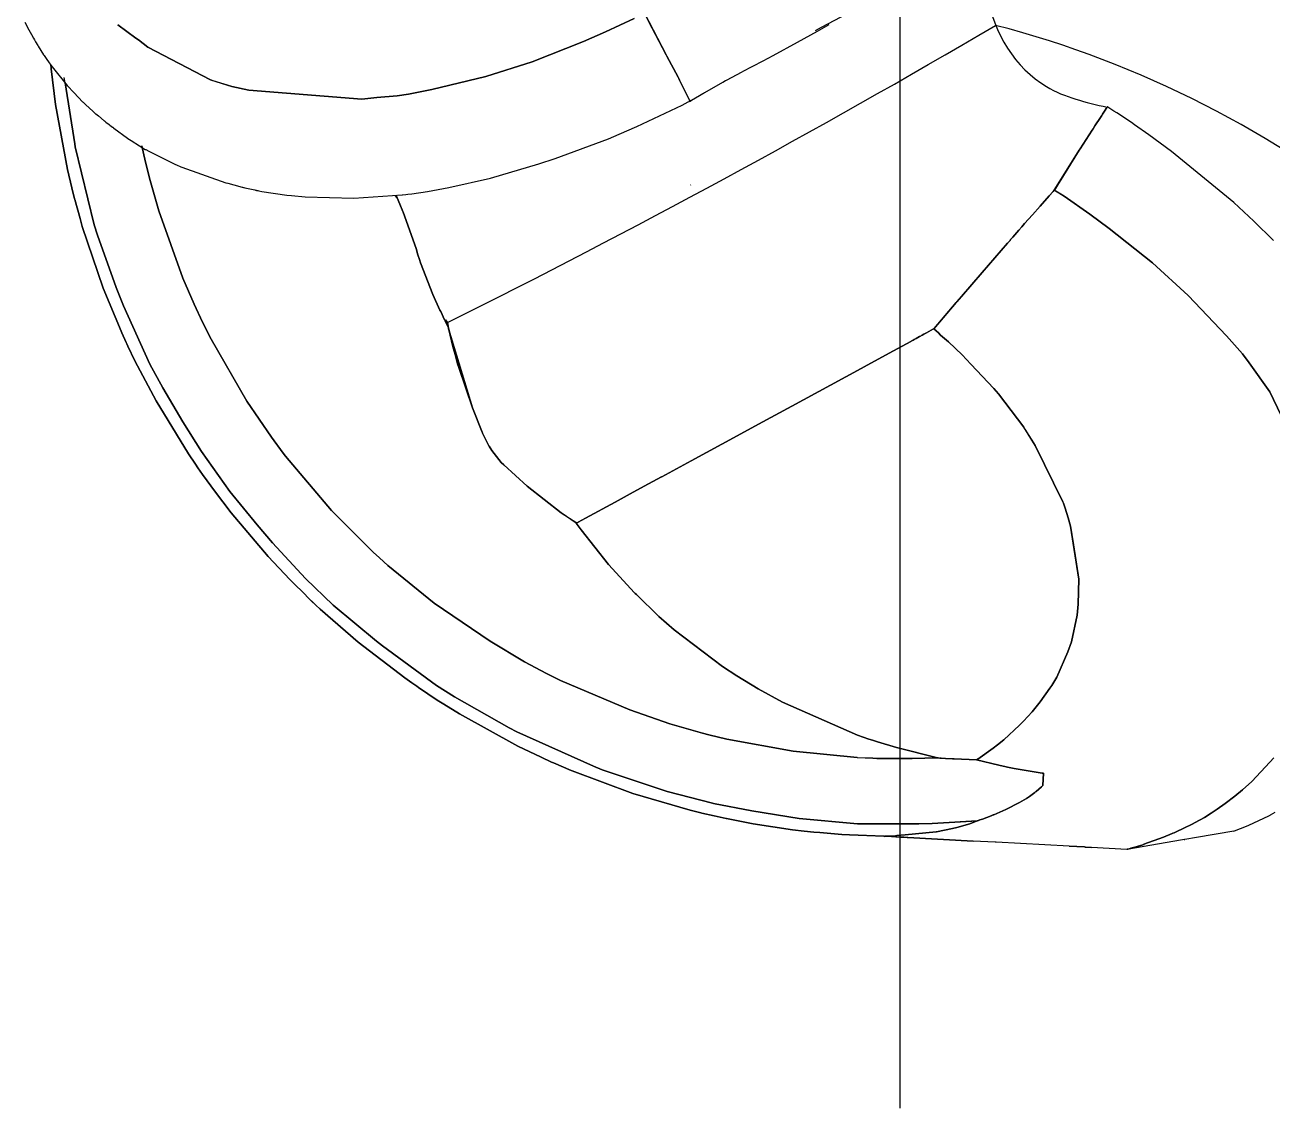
# Model space of a CAD drawing. Header units: millimetres. Extents: x -6.2 to 6.2, y -6.2 to 6.2.
# Drawn here: x -4.8 to 2.04, y -6.17 to -0.23 of the extents above; entities that cross this region are included whole.
import ezdxf

# ---------------------------------------------------------------- set-up
doc = ezdxf.new("R2010")
doc.units = ezdxf.units.MM
doc.linetypes.add('ACAD_ISO04W100', pattern=[30, 24, -3, 0, -3])
doc.linetypes.add('CENTER', pattern=[50.8, 31.75, -6.35, 6.35, -6.35])
doc.layers.add('中心线', color=2, linetype='ACAD_ISO04W100')
doc.layers.add('轮廓', color=4, linetype='Continuous')

msp = doc.modelspace()

# ---------------------------------------------------------------- linework, layer by layer
at = {"layer": '中心线', "linetype": 'CENTER', "ltscale": 0.2}
msp.add_line((0, -6.1727), (0, 6.1727), dxfattribs=at)
at = {"layer": '轮廓'}
for points in [[(-0.1696, -0.1008), (-0.1696, -0.1008), (-0.1696, -0.1008), (-0.1696, -0.1008), (-0.1696, -0.1008), (-0.1696, -0.1008), (-0.1704, -0.102), (-0.1714, -0.1022), (-0.1934, -0.1152), (-0.201, -0.1185), (-0.2183, -0.1297), (-0.2183, -0.1297), (-0.4328, -0.2437), (-0.4671, -0.2619)], [(-4.291, -0.2284), (-4.1928, -0.3015), (-4.1789, -0.3112), (-4.1263, -0.3507), (-3.7828, -0.5308), (-3.6669, -0.5662), (-3.5738, -0.5874), (-2.9529, -0.6363), (-2.8701, -0.6278), (-2.7592, -0.6174), (-2.6978, -0.6086), (-2.5682, -0.5837), (-2.2722, -0.5112), (-2.0193, -0.431), (-1.7363, -0.3202), (-1.6158, -0.2665), (-1.4589, -0.1941)], [(-1.4589, -0.1941), (-1.6158, -0.2665), (-1.7363, -0.3202), (-2.0193, -0.431), (-2.2722, -0.5112), (-2.5682, -0.5837), (-2.6978, -0.6086), (-2.7592, -0.6174), (-2.8701, -0.6278), (-2.9529, -0.6363), (-3.5738, -0.5874), (-3.6669, -0.5662), (-3.7688, -0.5354), (-3.7828, -0.5308), (-4.1263, -0.3507), (-4.1789, -0.3112), (-4.1928, -0.3015), (-4.291, -0.2284)], [(-1.1527, -0.6468), (-1.1547, -0.6411), (-1.1666, -0.6198), (-1.176, -0.6012), (-1.1853, -0.5825), (-1.2103, -0.5331), (-1.215, -0.5238), (-1.2184, -0.5163), (-1.2795, -0.4001), (-1.2828, -0.3926), (-1.2828, -0.3926), (-1.3814, -0.2079), (-1.3832, -0.2031), (-1.403, -0.166), (-1.4041, -0.1652)], [(-1.403, -0.166), (-1.3832, -0.2031), (-1.3814, -0.2079), (-1.3814, -0.2079), (-1.4032, -0.165), (-1.2828, -0.3926), (-1.2828, -0.3926), (-1.2795, -0.4001), (-1.2184, -0.5163), (-1.215, -0.5238), (-1.2103, -0.5331), (-1.1853, -0.5825), (-1.176, -0.6012), (-1.1666, -0.6198), (-1.1547, -0.6411), (-1.1527, -0.6468)], [(-4.8011, -0.2148), (-4.7797, -0.2557), (-4.7586, -0.2946), (-4.7558, -0.2992), (-4.7545, -0.301), (-4.7486, -0.3112), (-4.7443, -0.3185), (-4.7428, -0.3213), (-4.7311, -0.3416), (-4.7284, -0.3452), (-4.6987, -0.3927), (-4.6949, -0.3971), (-4.689, -0.4073), (-4.685, -0.4127), (-4.6675, -0.437), (-4.6514, -0.4595), (-4.5695, -0.5609), (-4.5318, -0.6019), (-4.4847, -0.6505), (-4.4824, -0.6521), (-4.4689, -0.665), (-4.4274, -0.7044), (-4.4132, -0.7161), (-4.412, -0.7169), (-4.3978, -0.7286), (-4.3668, -0.7546), (-4.3656, -0.7554), (-4.3645, -0.7562), (-4.3597, -0.7604), (-4.3574, -0.7621), (-4.3398, -0.7752), (-4.3396, -0.7762), (-4.3373, -0.7778), (-4.3362, -0.7786), (-4.3209, -0.7902), (-4.3188, -0.7908), (-4.3175, -0.7926), (-4.3163, -0.7934), (-4.3128, -0.7958), (-4.2393, -0.8499), (-4.236, -0.8514), (-4.236, -0.8514), (-4.2269, -0.8569), (-4.2188, -0.8625), (-4.1718, -0.8928), (-4.1411, -0.9118), (-4.1378, -0.9132), (-4.1221, -0.9216), (-3.9761, -0.9954), (-3.9706, -0.9975), (-3.9465, -1.0075), (-3.9409, -1.0105), (-3.6996, -1.0949), (-3.6889, -1.0981), (-3.6547, -1.1073), (-3.6089, -1.1195), (-3.6079, -1.1194), (-3.6025, -1.1214), (-3.6005, -1.1211), (-3.5952, -1.1222), (-3.5941, -1.123), (-3.5402, -1.1348), (-3.5371, -1.1353), (-3.5369, -1.1363), (-3.5359, -1.1361), (-3.5349, -1.1359), (-3.5349, -1.1359), (-3.5349, -1.1359), (-3.534, -1.1358), (-3.534, -1.1358), (-3.534, -1.1358), (-3.5328, -1.1366), (-3.5328, -1.1366), (-3.5318, -1.1364), (-3.5318, -1.1364), (-3.5307, -1.1372), (-3.5244, -1.1381), (-3.5181, -1.1391), (-3.5023, -1.1424), (-3.3637, -1.1626), (-3.3398, -1.1655), (-3.2635, -1.1724), (-2.9973, -1.1792), (-2.7322, -1.1619), (-2.7303, -1.1616), (-2.7124, -1.1595), (-2.7004, -1.1584), (-2.6795, -1.1557), (-2.5923, -1.1434), (-2.4753, -1.1217), (-2.247, -1.0693), (-1.9825, -0.9912), (-1.8922, -0.962), (-1.6006, -0.8537), (-1.5409, -0.829), (-1.4439, -0.7865), (-1.1956, -0.6686), (-1.163, -0.6517), (-1.1527, -0.6468), (-1.1527, -0.6468), (-1.1527, -0.6468)], [(-0.8653, -0.4855), (-0.752, -0.4259), (-0.6973, -0.396), (-0.5639, -0.3237), (-0.4528, -0.2625), (-0.389, -0.2268)], [(-4.6594, -0.4488), (-4.6577, -0.4637), (-4.6575, -0.4708), (-4.6333, -0.6655), (-4.5683, -1.0227), (-4.5447, -1.1221), (-4.5287, -1.1842), (-4.5281, -1.1872), (-4.4985, -1.2916), (-4.4868, -1.3353), (-4.3712, -1.6743), (-4.2738, -1.91), (-4.2691, -1.9193), (-4.2457, -1.9711), (-4.2422, -1.9796), (-4.236, -1.9917), (-4.1974, -2.0722), (-4.0814, -2.2924), (-3.9043, -2.5831), (-3.8659, -2.6393), (-3.8523, -2.6592), (-3.8276, -2.6954), (-3.8021, -2.7306), (-3.762, -2.7854), (-3.6706, -2.9064), (-3.4669, -3.1457), (-3.3482, -3.272), (-3.3112, -3.3091), (-3.2866, -3.3332), (-3.2312, -3.3884), (-3.2045, -3.4132), (-3.1813, -3.4355), (-2.9737, -3.6162), (-2.7179, -3.8117), (-2.6795, -3.8395), (-2.6519, -3.8579), (-2.6414, -3.8652), (-2.539, -3.9335), (-2.5025, -3.9565), (-2.417, -4.0095), (-2.0964, -4.1865), (-1.9689, -4.2473), (-1.9124, -4.2739), (-1.9025, -4.2782), (-1.8048, -4.3199), (-1.7993, -4.322), (-1.4667, -4.4461), (-1.152, -4.5378), (-1.1222, -4.5458), (-1.0935, -4.5529), (-1.0872, -4.5538), (-1.0205, -4.5695), (-0.954, -4.5841), (-0.953, -4.584), (-0.8057, -4.6128), (-0.5909, -4.645), (-0.5265, -4.653), (-0.4739, -4.6579), (-0.4398, -4.661), (-0.3192, -4.6712), (-0.2781, -4.6741), (-0.0879, -4.6812)], [(-0.0889, -4.6814), (-0.2781, -4.6741), (-0.3192, -4.6712), (-0.4398, -4.661), (-0.4739, -4.6579), (-0.5265, -4.653), (-0.5909, -4.645), (-0.8057, -4.6128), (-0.953, -4.584), (-0.954, -4.5841), (-1.0205, -4.5695), (-1.0872, -4.5538), (-1.0935, -4.5529), (-1.152, -4.5378), (-1.4667, -4.4461), (-1.7993, -4.322), (-1.8048, -4.3199), (-1.9025, -4.2782), (-1.9124, -4.2739), (-1.9689, -4.2473), (-2.0964, -4.1865), (-2.417, -4.0095), (-2.5025, -3.9565), (-2.539, -3.9335), (-2.6414, -3.8652), (-2.6519, -3.8579), (-2.6795, -3.8395), (-2.7179, -3.8117), (-2.9737, -3.6162), (-3.1813, -3.4355), (-3.2045, -3.4132), (-3.2266, -3.3917), (-3.2312, -3.3884), (-3.2866, -3.3332), (-3.3112, -3.3091), (-3.3482, -3.272), (-3.4669, -3.1457), (-3.6706, -2.9064), (-3.762, -2.7854), (-3.8021, -2.7306), (-3.8276, -2.6954), (-3.8523, -2.6592), (-3.8659, -2.6393), (-3.9043, -2.5831), (-4.0814, -2.2924), (-4.1974, -2.0722), (-4.236, -1.9917), (-4.2422, -1.9796), (-4.2457, -1.9711), (-4.2691, -1.9193), (-4.2738, -1.91), (-4.3712, -1.6743), (-4.4868, -1.3353), (-4.4985, -1.2916), (-4.5281, -1.1872), (-4.5287, -1.1842), (-4.5447, -1.1221), (-4.5683, -1.0227), (-4.6333, -0.6655), (-4.6575, -0.4708), (-4.6577, -0.4637), (-4.6594, -0.4488)], [(0.4231, -4.5962), (0.4231, -4.5962), (0.1749, -4.6115), (0.1021, -4.6132), (-0.2339, -4.6136), (-0.554, -4.5837), (-0.8133, -4.5411), (-1.0235, -4.5009), (-1.0287, -4.4998), (-1.2786, -4.4363), (-1.6338, -4.3161), (-1.6828, -4.2974), (-2.102, -4.1083), (-2.1445, -4.0863), (-2.4445, -3.9168), (-2.5431, -3.853), (-2.8391, -3.6371), (-2.8722, -3.6104), (-3.1101, -3.4128), (-3.2619, -3.2659), (-3.4425, -3.0713), (-3.5279, -2.9726), (-3.6779, -2.7899), (-3.8334, -2.5706), (-3.9342, -2.4076), (-4.0445, -2.2199), (-4.116, -2.0903), (-4.2608, -1.7706), (-4.2998, -1.6699), (-4.4023, -1.3823), (-4.4215, -1.3258), (-4.5254, -0.8973), (-4.5254, -0.8973), (-4.5282, -0.8816), (-4.5812, -0.5467), (-4.5852, -0.5179)], [(-4.5812, -0.5467), (-4.5282, -0.8816), (-4.5254, -0.8973), (-4.4215, -1.3258), (-4.4023, -1.3823), (-4.2998, -1.6699), (-4.2608, -1.7706), (-4.116, -2.0903), (-4.0445, -2.2199), (-3.9342, -2.4076), (-3.8334, -2.5706), (-3.6779, -2.7899), (-3.5279, -2.9726), (-3.4425, -3.0713), (-3.2619, -3.2659), (-3.1101, -3.4128), (-2.8722, -3.6104), (-2.8391, -3.6371), (-2.5431, -3.853), (-2.4445, -3.9168), (-2.1445, -4.0863), (-2.102, -4.1083), (-1.6828, -4.2974), (-1.6338, -4.3161), (-1.2786, -4.4363), (-1.0287, -4.4998), (-1.0235, -4.5009), (-0.8133, -4.5411), (-0.554, -4.5837), (-0.2339, -4.6136), (0.1021, -4.6132), (0.1749, -4.6115), (0.424, -4.596)], [(-1.1527, -0.6468), (-1.1527, -0.6468), (-1.1527, -0.6468), (-1.1527, -0.6468), (-1.1517, -0.6467), (-1.1443, -0.6423), (-1.1012, -0.6164), (-1.0819, -0.6049), (-1.0791, -0.6034), (-1.0771, -0.603), (-1.0763, -0.6019), (-1.0763, -0.6019), (-1.0753, -0.6017), (-1.0726, -0.6002), (-1.0718, -0.5991), (-0.972, -0.5429), (-0.9573, -0.5342), (-0.9563, -0.534), (-0.9535, -0.5325), (-0.8663, -0.4857)], [(0.8473, -1.1339), (0.8534, -1.1227), (0.8701, -1.0964), (0.8701, -1.0964), (0.8709, -1.0952), (0.8717, -1.0941), (0.8717, -1.0941), (0.8455, -1.1353), (0.9827, -0.9171), (0.9874, -0.9092), (1.0535, -0.8062), (1.0584, -0.7992), (1.0678, -0.7833), (1.0982, -0.7373), (1.1055, -0.7269), (1.1102, -0.719), (1.1102, -0.719), (1.1214, -0.7018), (1.134, -0.6813), (1.1358, -0.6799), (1.1357, -0.679), (1.1366, -0.6788), (1.1366, -0.6788), (1.1365, -0.6778), (1.1365, -0.6778), (1.1365, -0.6778), (1.1365, -0.6778)], [(1.1365, -0.6778), (1.1365, -0.6778), (1.1365, -0.6778), (1.1365, -0.6778), (1.1365, -0.6778), (1.1366, -0.6788), (1.1366, -0.6788), (1.1357, -0.679), (1.1358, -0.6799), (1.134, -0.6813), (1.1214, -0.7018), (1.1102, -0.719), (1.1102, -0.719), (1.1055, -0.7269), (1.0982, -0.7373), (1.0678, -0.7833), (1.0584, -0.7992), (1.0535, -0.8062), (0.9874, -0.9092), (0.9827, -0.9171), (0.8717, -1.0941), (0.8709, -1.0952), (0.8701, -1.0964), (0.8701, -1.0964), (0.8701, -1.0964), (0.8701, -1.0964), (0.8677, -1.0999), (0.8465, -1.1351)], [(2.0478, -1.4117), (1.9409, -1.3067), (1.8304, -1.2043), (1.4886, -0.9244), (1.3636, -0.8317), (1.285, -0.7775), (1.2686, -0.7652), (1.1883, -0.7123), (1.1722, -0.702), (1.1664, -0.6979), (1.1399, -0.6802), (1.1365, -0.6778)], [(-4.1597, -0.8927), (-4.1581, -0.9016), (-4.1439, -0.9651), (-4.1182, -1.0702), (-4.0662, -1.2499), (-3.9342, -1.6186), (-3.8723, -1.762), (-3.8265, -1.8606), (-3.7796, -1.9539), (-3.5838, -2.293), (-3.4494, -2.4907), (-3.3851, -2.5788), (-3.3721, -2.5948), (-3.1193, -2.8945), (-2.8914, -3.1214), (-2.8562, -3.1537), (-2.8103, -3.1954), (-2.5555, -3.4023), (-2.2496, -3.6113), (-2.0603, -3.7232), (-1.9403, -3.7873), (-1.8635, -3.8256), (-1.4835, -3.988), (-1.263, -4.0639), (-1.0845, -4.1147), (-1.0492, -4.1247), (-0.9516, -4.1481), (-0.5875, -4.2149), (-0.2352, -4.2492), (-0.1492, -4.2534), (-0.1288, -4.2538), (0.0654, -4.2551), (0.2048, -4.2509)], [(0.2048, -4.2509), (0.0654, -4.2551), (-0.1288, -4.2538), (-0.1492, -4.2534), (-0.234, -4.2501), (-0.2352, -4.2492), (-0.5875, -4.2149), (-0.9516, -4.1481), (-1.0492, -4.1247), (-1.0845, -4.1147), (-1.263, -4.0639), (-1.4835, -3.988), (-1.8635, -3.8256), (-1.9403, -3.7873), (-2.0603, -3.7232), (-2.2496, -3.6113), (-2.5555, -3.4023), (-2.8103, -3.1954), (-2.8562, -3.1537), (-2.8914, -3.1214), (-3.1193, -2.8945), (-3.3721, -2.5948), (-3.3851, -2.5788), (-3.4494, -2.4907), (-3.5838, -2.293), (-3.7796, -1.9539), (-3.8265, -1.8606), (-3.8723, -1.762), (-3.9342, -1.6186), (-4.0662, -1.2499), (-4.1182, -1.0702), (-4.1439, -0.9651), (-4.1581, -0.9016), (-4.1597, -0.8927)], [(0.8717, -1.0941), (0.8709, -1.0952), (0.8701, -1.0964), (0.8701, -1.0964), (0.8534, -1.1227), (0.8473, -1.1339), (0.8465, -1.1351)], [(-1.1487, -1.1071), (-1.1495, -1.1083)], [(0.8455, -1.1353), (0.8447, -1.1364), (0.8447, -1.1364), (0.8396, -1.1424), (0.8396, -1.1424), (0.8167, -1.1678), (0.7676, -1.2231), (0.7253, -1.2712), (0.6828, -1.3183), (0.6669, -1.3374), (0.6508, -1.3554), (0.6179, -1.3937), (0.6085, -1.4035), (0.6077, -1.4047), (0.606, -1.407), (0.605, -1.4072), (0.6052, -1.4081), (0.6052, -1.4081), (0.6042, -1.4083), (0.6044, -1.4093), (0.6044, -1.4093), (0.6044, -1.4093), (0.6034, -1.4095), (0.6026, -1.4106), (0.6028, -1.4116), (0.596, -1.4189), (0.5899, -1.4251), (0.5883, -1.4274), (0.4491, -1.588), (0.337, -1.7184), (0.3108, -1.7484), (0.3074, -1.7521), (0.3074, -1.7521), (0.1847, -1.8966), (0.1838, -1.8978)], [(0.1864, -1.8953), (0.3074, -1.7521), (0.3108, -1.7484), (0.337, -1.7184), (0.4491, -1.588), (0.5883, -1.4274), (0.5899, -1.4251), (0.596, -1.4189), (0.6028, -1.4116), (0.6026, -1.4106), (0.6034, -1.4095), (0.6044, -1.4093), (0.6044, -1.4093), (0.6044, -1.4093), (0.6042, -1.4083), (0.6052, -1.4081), (0.6052, -1.4081), (0.605, -1.4072), (0.606, -1.407), (0.6077, -1.4047), (0.6085, -1.4035), (0.6179, -1.3937), (0.6508, -1.3554), (0.6669, -1.3374), (0.6828, -1.3183), (0.7253, -1.2712), (0.7676, -1.2231), (0.8167, -1.1678), (0.8396, -1.1424), (0.8396, -1.1424), (0.8447, -1.1364), (0.8447, -1.1364), (0.8455, -1.1353), (0.8473, -1.1339)], [(2.2972, -2.8035), (2.0286, -2.2416), (1.9153, -2.0829), (1.8774, -2.0348), (1.7906, -1.9343), (1.5792, -1.7147), (1.3841, -1.5348), (1.1467, -1.3462), (1.0404, -1.2674), (0.8991, -1.1685), (0.8455, -1.1353), (0.8455, -1.1353), (0.8455, -1.1353)], [(0.8465, -1.1351), (0.8991, -1.1685), (1.0404, -1.2674), (1.1467, -1.3462), (1.3841, -1.5348), (1.5792, -1.7147), (1.7906, -1.9343), (1.8774, -2.0348), (1.9153, -2.0829), (2.0286, -2.2416), (2.2972, -2.8035)], [(0.8465, -1.1351), (0.8991, -1.1685)], [(-2.7591, -1.1768), (-2.7602, -1.176), (-2.7694, -1.1644)], [(-2.4778, -1.8908), (-2.4797, -1.8861), (-2.4937, -1.8581), (-2.4941, -1.8561), (-2.4954, -1.8543), (-2.4954, -1.8543), (-2.4954, -1.8543), (-2.4954, -1.8543), (-2.4954, -1.8543), (-2.4956, -1.8534), (-2.4956, -1.8534), (-2.4956, -1.8534), (-2.4956, -1.8534), (-2.4973, -1.8496), (-2.4988, -1.8468), (-2.5199, -1.8018), (-2.5244, -1.7935), (-2.5639, -1.708), (-2.6311, -1.534), (-2.6362, -1.5167), (-2.645, -1.4898), (-2.6552, -1.455), (-2.7266, -1.2574), (-2.7284, -1.2527), (-2.7446, -1.2129), (-2.7599, -1.178), (-2.7654, -1.1637)], [(-2.7654, -1.1637), (-2.7599, -1.178), (-2.7446, -1.2129), (-2.7284, -1.2527), (-2.7266, -1.2574), (-2.6552, -1.455), (-2.645, -1.4898), (-2.6362, -1.5167), (-2.6311, -1.534), (-2.5639, -1.708), (-2.5244, -1.7935), (-2.5199, -1.8018), (-2.4988, -1.8468), (-2.4973, -1.8496), (-2.4956, -1.8534), (-2.4956, -1.8534), (-2.4956, -1.8534), (-2.4956, -1.8534), (-2.4954, -1.8543)], [(-2.4785, -1.8869), (-2.4937, -1.8469), (-2.4838, -1.8625)], [(-2.4954, -1.8543), (-2.4954, -1.8543), (-2.4954, -1.8543), (-2.4954, -1.8543), (-2.4941, -1.8561), (-2.4937, -1.8581), (-2.4797, -1.8861), (-2.4795, -1.8871), (-2.4778, -1.8908), (-2.4778, -1.8908)], [(-2.4838, -1.8625), (-2.4775, -1.8928), (-2.4766, -1.8977), (-2.4689, -1.9299), (-2.4689, -1.9299), (-2.4689, -1.9299)], [(-2.4212, -2.1083), (-2.4278, -2.0881), (-2.4399, -2.0426), (-2.4513, -2.0009), (-2.4515, -1.9999), (-2.4537, -1.9932), (-2.4687, -1.9309), (-2.4687, -1.9309), (-2.4692, -1.9279), (-2.4696, -1.9259), (-2.4701, -1.923), (-2.4701, -1.923), (-2.4701, -1.923), (-2.4704, -1.921), (-2.4704, -1.921), (-2.472, -1.9182), (-2.4721, -1.9173), (-2.4728, -1.9133), (-2.4732, -1.9113), (-2.4733, -1.9104), (-2.4764, -1.8987), (-2.4764, -1.8987), (-2.4766, -1.8977), (-2.4768, -1.8967), (-2.4775, -1.8928), (-2.4778, -1.8908), (-2.4785, -1.8869)], [(-1.7781, -2.9626), (-1.8591, -2.9058), (-2.0453, -2.7599), (-2.1745, -2.6436), (-2.1879, -2.6307), (-2.2403, -2.5638), (-2.2545, -2.5409), (-2.2558, -2.5391), (-2.2679, -2.5169), (-2.2915, -2.4693), (-2.2917, -2.4683), (-2.2917, -2.4683), (-2.2934, -2.4645), (-2.3464, -2.3307), (-2.4212, -2.1083), (-2.4278, -2.0881), (-2.4399, -2.0426), (-2.4513, -2.0009), (-2.4515, -1.9999), (-2.4537, -1.9932), (-2.4687, -1.9309), (-2.4687, -1.9309), (-2.4692, -1.9279), (-2.4696, -1.9259), (-2.4701, -1.923), (-2.4701, -1.923), (-2.4701, -1.923), (-2.4704, -1.921), (-2.4704, -1.921), (-2.472, -1.9182), (-2.4721, -1.9173), (-2.4728, -1.9133), (-2.4732, -1.9113), (-2.4733, -1.9104), (-2.4764, -1.8987), (-2.4764, -1.8987), (-2.4766, -1.8977), (-2.4768, -1.8967), (-2.4768, -1.8967), (-2.4768, -1.8967), (-2.4769, -1.8958), (-2.4771, -1.8948), (-2.4775, -1.8928), (-2.4776, -1.8918), (-2.4776, -1.8918), (-2.4778, -1.8908)], [(-2.4778, -1.8908), (-2.4776, -1.8918), (-2.4776, -1.8918), (-2.4775, -1.8928), (-2.4768, -1.8967), (-2.3464, -2.3307), (-2.4768, -1.8967), (-2.4766, -1.8977), (-2.4764, -1.8987), (-2.4764, -1.8987), (-2.4733, -1.9104), (-2.4732, -1.9113), (-2.4728, -1.9133), (-2.4721, -1.9173), (-2.472, -1.9182), (-2.4704, -1.921), (-2.4704, -1.921), (-2.4701, -1.923), (-2.4701, -1.923), (-2.4701, -1.923), (-2.4696, -1.9259), (-2.4692, -1.9279), (-2.4687, -1.9309), (-2.4687, -1.9309), (-2.4537, -1.9932), (-2.4515, -1.9999), (-2.4513, -2.0009), (-2.4399, -2.0426), (-2.4212, -2.1083), (-2.3464, -2.3307), (-2.2934, -2.4645), (-2.2917, -2.4683)], [(-2.4768, -1.8967), (-2.4769, -1.8958), (-2.4771, -1.8948), (-2.4768, -1.8967), (-2.4766, -1.8977), (-2.4764, -1.8987), (-2.4764, -1.8987), (-2.4733, -1.9104), (-2.4732, -1.9113), (-2.4728, -1.9133), (-2.4721, -1.9173), (-2.472, -1.9182), (-2.4704, -1.921), (-2.4704, -1.921), (-2.4701, -1.923), (-2.4701, -1.923), (-2.4701, -1.923), (-2.4696, -1.9259), (-2.4692, -1.9279), (-2.4687, -1.9309), (-2.4687, -1.9309), (-2.4537, -1.9932), (-2.4515, -1.9999), (-2.4513, -2.0009), (-2.4399, -2.0426), (-2.4212, -2.1083)], [(0.1837, -1.8968), (0.1439, -1.919), (0.1439, -1.919), (0.1411, -1.9205), (0.13, -1.9265), (0.1207, -1.9312), (0.1078, -1.9386), (0.1068, -1.9388), (0.0883, -1.9491), (0.0865, -1.9505), (0.0837, -1.952), (0.0762, -1.9553), (0.0716, -1.9582), (0.0633, -1.9627), (0.0595, -1.9644), (0.0577, -1.9657), (-0.0368, -2.0169), (-0.161, -2.0845), (-0.2341, -2.1248), (-0.5936, -2.3202), (-0.778, -2.4207), (-0.8938, -2.4838), (-1.1458, -2.6206), (-1.3081, -2.7081), (-1.3099, -2.7095), (-1.4035, -2.7605), (-1.4813, -2.8027), (-1.5638, -2.8477), (-1.726, -2.9352), (-1.7668, -2.9576), (-1.7686, -2.9589), (-1.7686, -2.9589), (-1.7741, -2.9619), (-1.7741, -2.9619), (-1.7769, -2.9634), (-1.7769, -2.9634)], [(-1.7741, -2.9619), (-1.7741, -2.9619), (-1.7686, -2.9589), (-1.7686, -2.9589), (-1.7668, -2.9576), (-1.726, -2.9352), (-1.5638, -2.8477), (-1.4813, -2.8027), (-1.4035, -2.7605), (-1.3099, -2.7095), (-1.3081, -2.7081), (-1.1458, -2.6206), (-0.8938, -2.4838), (-0.778, -2.4207), (-0.5936, -2.3202), (-0.2341, -2.1248), (-0.161, -2.0845), (-0.0368, -2.0169), (0.0577, -1.9657), (0.0595, -1.9644), (0.0633, -1.9627), (0.0716, -1.9582), (0.0762, -1.9553), (0.0837, -1.952), (0.0865, -1.9505), (0.0883, -1.9491), (0.1068, -1.9388), (0.1078, -1.9386), (0.1207, -1.9312), (0.13, -1.9265), (0.1411, -1.9205), (0.1439, -1.919), (0.1439, -1.919), (0.1837, -1.8968), (0.1864, -1.8953)], [(0.4179, -4.262), (0.4245, -4.2588), (0.4245, -4.2588), (0.4253, -4.2577), (0.5093, -4.1982), (0.5332, -4.1787), (0.568, -4.1513), (0.6546, -4.072), (0.6546, -4.072), (0.677, -4.0498), (0.7247, -3.9977), (0.7681, -3.9444), (0.8216, -3.8679), (0.8314, -3.854), (0.8587, -3.8076), (0.9206, -3.6687), (0.9393, -3.6136), (0.9705, -3.468), (0.9771, -3.4079), (0.9805, -3.2713), (0.935, -2.9787), (0.9221, -2.9343), (0.9044, -2.8806), (0.8956, -2.8537), (0.8921, -2.8452), (0.7413, -2.5367), (0.678, -2.4371), (0.539, -2.2535), (0.5134, -2.2235), (0.3885, -2.0911), (0.3397, -2.0388), (0.2654, -1.9687), (0.2221, -1.9306), (0.21, -1.9195), (0.1848, -1.8976), (0.1838, -1.8978), (0.1838, -1.8978), (0.1837, -1.8968)], [(0.1838, -1.8978), (0.1848, -1.8976), (0.21, -1.9195), (0.2221, -1.9306), (0.2654, -1.9687), (0.3397, -2.0388), (0.3885, -2.0911), (0.5134, -2.2235), (0.539, -2.2535), (0.678, -2.4371), (0.6848, -2.4471), (0.7413, -2.5367), (0.8921, -2.8452), (0.8956, -2.8537), (0.9044, -2.8806), (0.9221, -2.9343), (0.935, -2.9787), (0.9512, -3.0825), (0.9805, -3.2713), (0.9771, -3.4079), (0.9705, -3.468), (0.9393, -3.6136), (0.9206, -3.6687), (0.8587, -3.8076), (0.8314, -3.854), (0.8216, -3.8679), (0.7681, -3.9444), (0.7247, -3.9977), (0.677, -4.0498), (0.6546, -4.072), (0.6546, -4.072), (0.568, -4.1513), (0.5332, -4.1787), (0.5093, -4.1982), (0.4253, -4.2577), (0.4245, -4.2588), (0.4245, -4.2588), (0.4179, -4.262), (0.4179, -4.262), (0.4179, -4.262), (0.4179, -4.262)], [(-2.2915, -2.4693), (-2.2679, -2.5169), (-2.2558, -2.5391), (-2.2545, -2.5409), (-2.2403, -2.5638), (-2.1879, -2.6307), (-2.1745, -2.6436), (-2.0453, -2.7599), (-1.8591, -2.9058), (-1.8591, -2.9058), (-1.7741, -2.9619)], [(0.2048, -4.2509), (-0.0193, -4.1949), (-0.1234, -4.1635), (-0.1514, -4.1543), (-0.1717, -4.1487), (-0.2345, -4.1263), (-0.6461, -3.946), (-0.779, -3.8719), (-0.896, -3.8012), (-0.9753, -3.7492), (-1.2392, -3.5479), (-1.3233, -3.4744), (-1.4469, -3.3551), (-1.453, -3.349), (-1.4578, -3.3448), (-1.6, -3.1891), (-1.7503, -2.9993), (-1.7781, -2.9626)], [(-1.7769, -2.9634), (-1.7503, -2.9993), (-1.6, -3.1891), (-1.4578, -3.3448), (-1.453, -3.349), (-1.4469, -3.3551), (-1.3233, -3.4744), (-1.2392, -3.5479), (-0.9753, -3.7492), (-0.896, -3.8012), (-0.779, -3.8719), (-0.6461, -3.946), (-0.2345, -4.1263), (-0.1717, -4.1487), (-0.1514, -4.1543), (-0.1234, -4.1635), (-0.0193, -4.1949), (0.2048, -4.2509), (0.2058, -4.2507)], [(0.4179, -4.262), (0.4179, -4.262), (0.4179, -4.262), (0.4179, -4.262), (0.2962, -4.2571), (0.2911, -4.257), (0.287, -4.2567), (0.248, -4.2544), (0.2244, -4.2525), (0.2202, -4.2522), (0.2171, -4.2517), (0.2151, -4.2521), (0.2089, -4.2512), (0.2058, -4.2507), (0.2058, -4.2507), (0.2048, -4.2509)], [(0.2058, -4.2507), (0.2058, -4.2507), (0.2089, -4.2512), (0.2151, -4.2521), (0.2171, -4.2517), (0.2202, -4.2522), (0.2244, -4.2525), (0.248, -4.2544), (0.287, -4.2567), (0.2911, -4.257), (0.2962, -4.2571), (0.4179, -4.262)], [(0.424, -4.596), (0.4288, -4.5942), (0.4298, -4.594), (0.4375, -4.5916), (0.4509, -4.5872), (0.4996, -4.5695), (0.5109, -4.5645), (0.5138, -4.564), (0.5138, -4.564), (0.5806, -4.5339), (0.6543, -4.4965), (0.6928, -4.4735), (0.7102, -4.4623), (0.7245, -4.4517), (0.7389, -4.441), (0.7425, -4.4383), (0.7461, -4.4357), (0.7751, -4.4102), (0.7828, -4.4018), (0.7862, -4.3352), (0.7841, -4.3345), (0.779, -4.3344), (0.6254, -4.3097), (0.5885, -4.302), (0.5811, -4.3003), (0.5409, -4.2911), (0.4179, -4.262)], [(0.4179, -4.262), (0.5409, -4.2911), (0.5811, -4.3003), (0.5885, -4.302), (0.6254, -4.3097), (0.779, -4.3344), (0.7841, -4.3345), (0.7862, -4.3352), (0.7828, -4.4018), (0.7751, -4.4102), (0.7461, -4.4357), (0.7425, -4.4383), (0.7389, -4.441), (0.7245, -4.4517), (0.7102, -4.4623), (0.6928, -4.4735), (0.6543, -4.4965), (0.5806, -4.5339), (0.5138, -4.564), (0.5138, -4.564), (0.5109, -4.5645), (0.4996, -4.5695), (0.4509, -4.5872), (0.4375, -4.5916), (0.4298, -4.594), (0.4288, -4.5942), (0.424, -4.596), (0.4231, -4.5962)], [(1.2456, -4.7517), (1.2456, -4.7517), (1.2456, -4.7517), (1.2456, -4.7517), (1.2465, -4.7516), (1.2465, -4.7516), (1.2475, -4.7514), (1.2495, -4.7511), (1.2495, -4.7511), (1.2554, -4.75), (1.2651, -4.7473), (1.3018, -4.7367), (1.3046, -4.7352), (1.3066, -4.7349), (1.3364, -4.7256), (1.3374, -4.7254), (1.4442, -4.6863), (1.4442, -4.6863), (1.4915, -4.6667), (1.4963, -4.6649), (1.5028, -4.6617), (1.5038, -4.6615), (1.5104, -4.6583), (1.5601, -4.6354), (1.5984, -4.6164), (1.6421, -4.5935), (1.6457, -4.5908), (1.6688, -4.5776), (1.7063, -4.5547), (1.7398, -4.5316), (1.7823, -4.5017), (1.835, -4.461), (1.8786, -4.4259), (1.9295, -4.3803), (2.0288, -4.2755), (2.0497, -4.2505)], [(2.0497, -4.2505), (2.0288, -4.2755), (1.9295, -4.3803), (1.8786, -4.4259), (1.835, -4.461), (1.7823, -4.5017), (1.7398, -4.5316), (1.7063, -4.5547), (1.6688, -4.5776), (1.6457, -4.5908), (1.6421, -4.5935), (1.5984, -4.6164), (1.5601, -4.6354), (1.5104, -4.6583), (1.5038, -4.6615), (1.5028, -4.6617), (1.4963, -4.6649), (1.4915, -4.6667), (1.4442, -4.6863), (1.4442, -4.6863), (1.3374, -4.7254), (1.3364, -4.7256), (1.3066, -4.7349), (1.3046, -4.7352), (1.3018, -4.7367), (1.3018, -4.7367), (1.2651, -4.7473), (1.2554, -4.75), (1.2495, -4.7511), (1.2495, -4.7511), (1.2475, -4.7514), (1.2465, -4.7516), (1.2465, -4.7516), (1.2456, -4.7517), (1.2456, -4.7517), (1.2456, -4.7517)], [(1.9128, -4.6199), (2.0226, -4.569)], [(2.0226, -4.569), (2.03, -4.5647), (2.03, -4.5647), (2.031, -4.5645), (2.0576, -4.5486)], [(0.4231, -4.5962), (0.4231, -4.5962), (0.3813, -4.6127), (0.3118, -4.6331), (0.2873, -4.6384), (0.2002, -4.6568), (0.1982, -4.6572), (0.0276, -4.6741), (-0.0176, -4.677), (-0.0255, -4.6783), (-0.0516, -4.6799), (-0.0809, -4.681), (-0.0838, -4.6815), (-0.0848, -4.6817), (-0.0879, -4.6812), (-0.0889, -4.6814)], [(-0.0879, -4.6812), (-0.0848, -4.6817), (-0.0838, -4.6815), (-0.0809, -4.681), (-0.0516, -4.6799), (-0.0255, -4.6783), (-0.0176, -4.677), (0.0276, -4.6741), (0.1982, -4.6572), (0.2002, -4.6568), (0.2873, -4.6384), (0.3118, -4.6331), (0.3813, -4.6127), (0.4231, -4.5962)], [(1.8304, -4.6537), (1.8437, -4.6483), (1.891, -4.6288), (1.9128, -4.6199)], [(1.2428, -4.7533), (1.049, -4.7427), (1.0173, -4.7412), (1.0161, -4.7404), (1.0151, -4.7406), (1.0141, -4.7408), (1.012, -4.7401), (0.927, -4.7358), (0.5271, -4.7139), (0.5251, -4.7143), (0.522, -4.7138), (0.4011, -4.7077), (0.0412, -4.6879), (0.0412, -4.6879), (0.0392, -4.6883), (0.0196, -4.6866), (0.0065, -4.6869), (0.0002, -4.686), (-0.048, -4.6833), (-0.0889, -4.6814), (-0.0889, -4.6814), (-0.0889, -4.6814)], [(-0.0889, -4.6814), (-0.048, -4.6833), (0.0002, -4.686), (0.0065, -4.6869), (0.0196, -4.6866), (0.0392, -4.6883), (0.0412, -4.6879), (0.0412, -4.6879), (0.4011, -4.7077)], [(1.5484, -4.7014), (1.2428, -4.7533)], [(1.8304, -4.6537), (1.6264, -4.6887), (1.5612, -4.6991), (1.5612, -4.6991), (1.5612, -4.6991), (1.5612, -4.6991), (1.5612, -4.6991), (1.5612, -4.6991), (1.5612, -4.6991), (1.5612, -4.6991), (1.5612, -4.6991), (1.5612, -4.6991), (1.5602, -4.6993), (1.5484, -4.7014)], [(1.5573, -4.6998), (1.5583, -4.6997), (1.5602, -4.6993), (1.5592, -4.6995), (1.5592, -4.6995), (1.5592, -4.6995), (1.5592, -4.6995), (1.5592, -4.6995)], [(1.5602, -4.6993), (1.5602, -4.6993), (1.5602, -4.6993), (1.5602, -4.6993), (1.5602, -4.6993), (1.5602, -4.6993), (1.5602, -4.6993), (1.5602, -4.6993), (1.5602, -4.6993), (1.5602, -4.6993), (1.5612, -4.6991), (1.5612, -4.6991), (1.5612, -4.6991), (1.5612, -4.6991), (1.5612, -4.6991), (1.5612, -4.6991)], [(0.927, -4.7358), (1.012, -4.7401), (1.0141, -4.7408), (1.0151, -4.7406), (1.0161, -4.7404), (1.0173, -4.7412), (1.049, -4.7427)], [(1.2428, -4.7533), (1.2438, -4.7531), (1.2438, -4.7531), (1.2456, -4.7517)]]:
    msp.add_lwpolyline(points, dxfattribs=at)
for centre, radius, start, end in [((-24.1739, 41.7199), 48.6814, 296.4586, 300.48621), ((-0.9008, -5.6967), 5.6479, 50.49782, 75.39104)]:
    msp.add_arc(centre, radius, start, end, dxfattribs=at)
msp.add_spline([(0.5509, 0.3418), (0.4849, 0.1275), (0.4805, -0.0714), (0.8024, -0.5672), (1.1349, -0.6806)], degree=3, dxfattribs=at)

doc.saveas('drawing.dxf')
